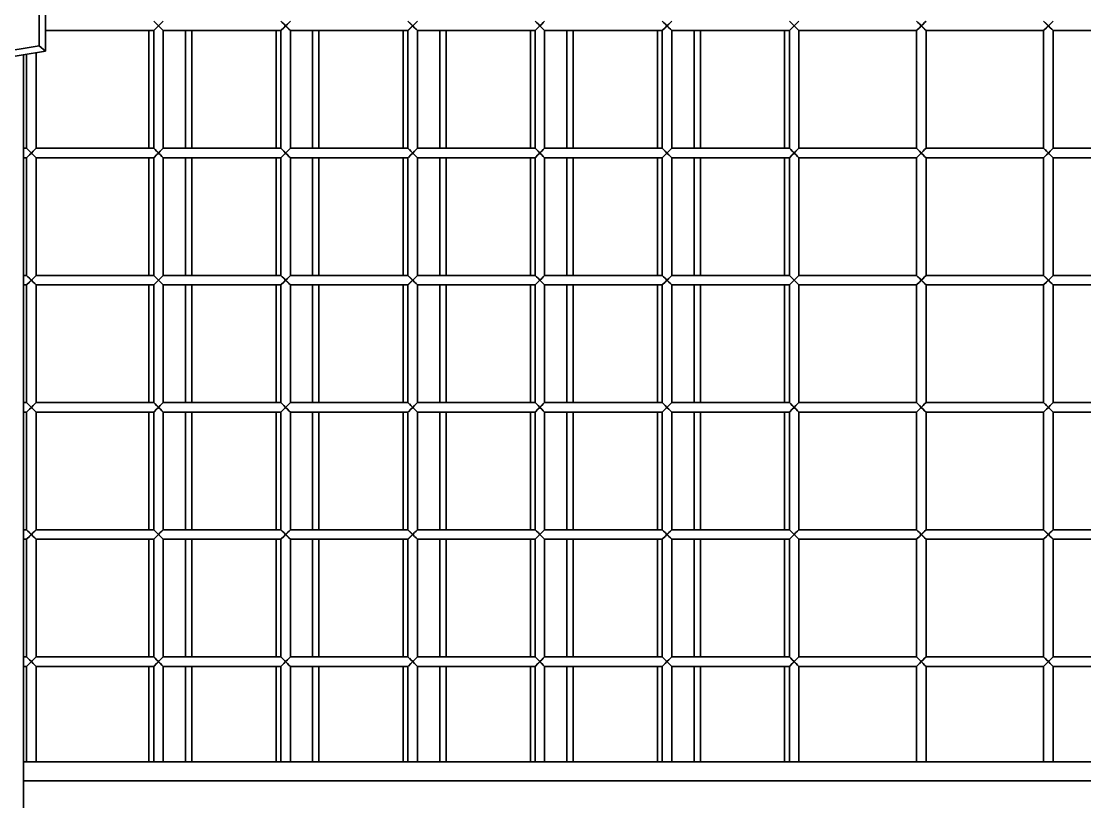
# Model space of a CAD drawing. Header units: millimetres. Extents: x 32496 to 166256, y 3504 to 23939.
# Drawn here: x 144019.5 to 144354.1, y 13582.2 to 13827.8 of the extents above; entities that cross this region are included whole.
import ezdxf

# ---------------------------------------------------------------- set-up
doc = ezdxf.new("R2010")
doc.units = ezdxf.units.MM
doc.layers.get('0').update_dxf_attribs({"lineweight": 35})

# ---------------------------------------------------------------- blocks, each defined once
blk = doc.blocks.new('8-1250')
at = {"linetype": 'Continuous'}
for p, q in [((-4569.13, -33035.29), (-4569.13, -33088.29)), ((-4571.13, -33086.59), (-4571.13, -33036.99)), ((-4535.13, -33081.79), (-4532.13, -33078.79)), ((-4532.13, -33081.79), (-4535.13, -33078.79)), ((-4495.13, -33081.79), (-4492.13, -33078.79)), ((-4492.13, -33081.79), (-4495.13, -33078.79)), ((-4455.13, -33081.79), (-4452.13, -33078.79)), ((-4452.13, -33081.79), (-4455.13, -33078.79)), ((-4415.13, -33081.79), (-4412.13, -33078.79)), ((-4412.13, -33081.79), (-4415.13, -33078.79)), ((-4375.13, -33081.79), (-4372.13, -33078.79)), ((-4372.13, -33081.79), (-4375.13, -33078.79)), ((-4335.13, -33081.79), (-4332.13, -33078.79)), ((-4332.13, -33081.79), (-4335.13, -33078.79)), ((-4295.13, -33081.79), (-4292.13, -33078.79)), ((-4292.13, -33081.79), (-4295.13, -33078.79)), ((-4255.13, -33081.79), (-4252.13, -33078.79)), ((-4252.13, -33081.79), (-4255.13, -33078.79)), ((-4569.13, -33081.79), (-4535.13, -33081.79)), ((-4536.63, -33081.79), (-4536.63, -33118.79)), ((-4535.13, -33081.79), (-4535.13, -33118.79)), ((-4535.01, -33081.67), (-4534.22, -33080.88)), ((-4534.22, -33080.88), (-4533.63, -33080.29)), ((-4532.13, -33081.79), (-4532.13, -33118.79)), ((-4532.13, -33081.79), (-4495.13, -33081.79)), ((-4525.13, -33118.79), (-4525.13, -33081.79)), ((-4523.13, -33118.79), (-4523.13, -33081.79)), ((-4496.63, -33081.79), (-4496.63, -33118.79)), ((-4495.13, -33081.79), (-4495.13, -33118.79)), ((-4495.01, -33081.67), (-4494.22, -33080.88)), ((-4494.22, -33080.88), (-4493.63, -33080.29)), ((-4492.13, -33081.79), (-4492.13, -33118.79)), ((-4492.13, -33081.79), (-4455.13, -33081.79)), ((-4485.13, -33118.79), (-4485.13, -33081.79)), ((-4483.13, -33118.79), (-4483.13, -33081.79)), ((-4456.63, -33081.79), (-4456.63, -33118.79)), ((-4455.13, -33081.79), (-4455.13, -33118.79)), ((-4455.01, -33081.67), (-4454.22, -33080.88)), ((-4454.22, -33080.88), (-4453.63, -33080.29)), ((-4452.13, -33081.79), (-4452.13, -33118.79)), ((-4452.13, -33081.79), (-4415.13, -33081.79)), ((-4445.13, -33118.79), (-4445.13, -33081.79)), ((-4443.13, -33118.79), (-4443.13, -33081.79)), ((-4416.63, -33081.79), (-4416.63, -33118.79)), ((-4415.13, -33081.79), (-4415.13, -33118.79)), ((-4415.01, -33081.67), (-4414.22, -33080.88)), ((-4414.22, -33080.88), (-4413.63, -33080.29)), ((-4412.13, -33081.79), (-4412.13, -33118.79)), ((-4412.13, -33081.79), (-4375.13, -33081.79)), ((-4405.13, -33118.79), (-4405.13, -33081.79)), ((-4403.13, -33118.79), (-4403.13, -33081.79)), ((-4376.63, -33081.79), (-4376.63, -33118.79)), ((-4375.13, -33081.79), (-4375.13, -33118.79)), ((-4375.01, -33081.67), (-4374.22, -33080.88)), ((-4374.22, -33080.88), (-4373.63, -33080.29)), ((-4372.13, -33081.79), (-4372.13, -33118.79)), ((-4372.13, -33081.79), (-4335.13, -33081.79)), ((-4365.13, -33118.79), (-4365.13, -33081.79)), ((-4363.13, -33118.79), (-4363.13, -33081.79)), ((-4336.63, -33081.79), (-4336.63, -33118.79)), ((-4335.13, -33081.79), (-4335.13, -33118.79)), ((-4335.01, -33081.67), (-4334.22, -33080.88)), ((-4334.22, -33080.88), (-4333.63, -33080.29)), ((-4332.13, -33081.79), (-4332.13, -33118.79)), ((-4332.13, -33081.79), (-4295.13, -33081.79)), ((-4295.13, -33081.79), (-4295.13, -33118.79)), ((-4295.01, -33081.67), (-4294.22, -33080.88)), ((-4294.22, -33080.88), (-4293.63, -33080.29)), ((-4292.13, -33081.79), (-4292.13, -33118.79)), ((-4292.13, -33081.79), (-4255.13, -33081.79)), ((-4255.13, -33081.79), (-4255.13, -33118.79)), ((-4255.01, -33081.67), (-4254.22, -33080.88)), ((-4254.22, -33080.88), (-4253.63, -33080.29)), ((-4252.13, -33081.79), (-4252.13, -33118.79)), ((-4252.13, -33081.79), (-4215.13, -33081.79)), ((-4636.63, -33099.29), (-4569.13, -33088.29)), ((-4571.13, -33086.59), (-4593.33, -33090.21)), ((-4576.13, -33089.43), (-4576.13, -33311.79)), ((-4575.13, -33089.27), (-4575.13, -33118.79)), ((-4572.13, -33088.78), (-4572.13, -33118.79)), ((-4569.13, -33088.29), (-4571.13, -33086.59)), ((-4576.13, -33118.79), (-4575.13, -33118.79)), ((-4575.13, -33121.79), (-4572.13, -33118.79)), ((-4572.13, -33121.79), (-4575.13, -33118.79)), ((-4572.13, -33118.79), (-4535.13, -33118.79)), ((-4535.13, -33121.79), (-4532.13, -33118.79)), ((-4532.13, -33121.79), (-4535.13, -33118.79)), ((-4532.13, -33118.79), (-4495.13, -33118.79)), ((-4495.13, -33121.79), (-4492.13, -33118.79)), ((-4492.13, -33121.79), (-4495.13, -33118.79)), ((-4492.13, -33118.79), (-4455.13, -33118.79)), ((-4455.13, -33121.79), (-4452.13, -33118.79)), ((-4452.13, -33121.79), (-4455.13, -33118.79)), ((-4452.13, -33118.79), (-4415.13, -33118.79)), ((-4415.13, -33121.79), (-4412.13, -33118.79)), ((-4412.13, -33121.79), (-4415.13, -33118.79)), ((-4412.13, -33118.79), (-4375.13, -33118.79)), ((-4375.13, -33121.79), (-4372.13, -33118.79)), ((-4372.13, -33121.79), (-4375.13, -33118.79)), ((-4372.13, -33118.79), (-4335.13, -33118.79)), ((-4335.13, -33121.79), (-4332.13, -33118.79)), ((-4332.13, -33121.79), (-4335.13, -33118.79)), ((-4332.13, -33118.79), (-4295.13, -33118.79)), ((-4295.13, -33121.79), (-4292.13, -33118.79)), ((-4292.13, -33121.79), (-4295.13, -33118.79)), ((-4292.13, -33118.79), (-4255.13, -33118.79)), ((-4255.13, -33121.79), (-4252.13, -33118.79)), ((-4252.13, -33121.79), (-4255.13, -33118.79)), ((-4252.13, -33118.79), (-4215.13, -33118.79)), ((-4576.13, -33121.79), (-4575.13, -33121.79)), ((-4575.13, -33121.79), (-4575.13, -33158.79)), ((-4575.01, -33121.67), (-4574.22, -33120.88)), ((-4574.22, -33120.88), (-4573.63, -33120.29)), ((-4572.13, -33121.79), (-4572.13, -33158.79)), ((-4572.13, -33121.79), (-4535.13, -33121.79)), ((-4536.63, -33121.79), (-4536.63, -33158.79)), ((-4535.13, -33121.79), (-4535.13, -33158.79)), ((-4535.01, -33121.67), (-4534.22, -33120.88)), ((-4534.22, -33120.88), (-4533.63, -33120.29)), ((-4532.13, -33121.79), (-4532.13, -33158.79)), ((-4532.13, -33121.79), (-4495.13, -33121.79)), ((-4525.13, -33158.79), (-4525.13, -33121.79)), ((-4523.13, -33158.79), (-4523.13, -33121.79)), ((-4496.63, -33121.79), (-4496.63, -33158.79)), ((-4495.13, -33121.79), (-4495.13, -33158.79)), ((-4495.01, -33121.67), (-4494.22, -33120.88)), ((-4494.22, -33120.88), (-4493.63, -33120.29)), ((-4492.13, -33121.79), (-4492.13, -33158.79)), ((-4492.13, -33121.79), (-4455.13, -33121.79)), ((-4485.13, -33158.79), (-4485.13, -33121.79)), ((-4483.13, -33158.79), (-4483.13, -33121.79)), ((-4456.63, -33121.79), (-4456.63, -33158.79)), ((-4455.13, -33121.79), (-4455.13, -33158.79)), ((-4455.01, -33121.67), (-4454.22, -33120.88)), ((-4454.22, -33120.88), (-4453.63, -33120.29)), ((-4452.13, -33121.79), (-4452.13, -33158.79)), ((-4452.13, -33121.79), (-4415.13, -33121.79)), ((-4445.13, -33158.79), (-4445.13, -33121.79)), ((-4443.13, -33158.79), (-4443.13, -33121.79)), ((-4416.63, -33121.79), (-4416.63, -33158.79)), ((-4415.13, -33121.79), (-4415.13, -33158.79)), ((-4415.01, -33121.67), (-4414.22, -33120.88)), ((-4414.22, -33120.88), (-4413.63, -33120.29)), ((-4412.13, -33121.79), (-4412.13, -33158.79)), ((-4412.13, -33121.79), (-4375.13, -33121.79)), ((-4405.13, -33158.79), (-4405.13, -33121.79)), ((-4403.13, -33158.79), (-4403.13, -33121.79)), ((-4376.63, -33121.79), (-4376.63, -33158.79)), ((-4375.13, -33121.79), (-4375.13, -33158.79)), ((-4375.01, -33121.67), (-4374.22, -33120.88)), ((-4374.22, -33120.88), (-4373.63, -33120.29)), ((-4372.13, -33121.79), (-4372.13, -33158.79)), ((-4372.13, -33121.79), (-4335.13, -33121.79)), ((-4365.13, -33158.79), (-4365.13, -33121.79)), ((-4363.13, -33158.79), (-4363.13, -33121.79)), ((-4336.63, -33121.79), (-4336.63, -33158.79)), ((-4335.13, -33121.79), (-4335.13, -33158.79)), ((-4335.01, -33121.67), (-4334.22, -33120.88)), ((-4334.22, -33120.88), (-4333.63, -33120.29)), ((-4332.13, -33121.79), (-4332.13, -33158.79)), ((-4332.13, -33121.79), (-4295.13, -33121.79)), ((-4295.13, -33121.79), (-4295.13, -33158.79)), ((-4295.01, -33121.67), (-4294.22, -33120.88)), ((-4294.22, -33120.88), (-4293.63, -33120.29)), ((-4292.13, -33121.79), (-4292.13, -33158.79)), ((-4292.13, -33121.79), (-4255.13, -33121.79)), ((-4255.13, -33121.79), (-4255.13, -33158.79)), ((-4255.01, -33121.67), (-4254.22, -33120.88)), ((-4254.22, -33120.88), (-4253.63, -33120.29)), ((-4252.13, -33121.79), (-4252.13, -33158.79)), ((-4252.13, -33121.79), (-4215.13, -33121.79)), ((-4576.13, -33158.79), (-4575.13, -33158.79)), ((-4575.13, -33161.79), (-4572.13, -33158.79)), ((-4572.13, -33161.79), (-4575.13, -33158.79)), ((-4572.13, -33158.79), (-4535.13, -33158.79)), ((-4535.13, -33161.79), (-4532.13, -33158.79)), ((-4532.13, -33161.79), (-4535.13, -33158.79)), ((-4532.13, -33158.79), (-4495.13, -33158.79)), ((-4495.13, -33161.79), (-4492.13, -33158.79)), ((-4492.13, -33161.79), (-4495.13, -33158.79)), ((-4492.13, -33158.79), (-4455.13, -33158.79)), ((-4455.13, -33161.79), (-4452.13, -33158.79)), ((-4452.13, -33161.79), (-4455.13, -33158.79)), ((-4452.13, -33158.79), (-4415.13, -33158.79)), ((-4415.13, -33161.79), (-4412.13, -33158.79)), ((-4412.13, -33161.79), (-4415.13, -33158.79)), ((-4412.13, -33158.79), (-4375.13, -33158.79)), ((-4375.13, -33161.79), (-4372.13, -33158.79)), ((-4372.13, -33161.79), (-4375.13, -33158.79)), ((-4372.13, -33158.79), (-4335.13, -33158.79)), ((-4335.13, -33161.79), (-4332.13, -33158.79)), ((-4332.13, -33161.79), (-4335.13, -33158.79)), ((-4332.13, -33158.79), (-4295.13, -33158.79)), ((-4295.13, -33161.79), (-4292.13, -33158.79)), ((-4292.13, -33161.79), (-4295.13, -33158.79)), ((-4292.13, -33158.79), (-4255.13, -33158.79)), ((-4255.13, -33161.79), (-4252.13, -33158.79)), ((-4252.13, -33161.79), (-4255.13, -33158.79)), ((-4252.13, -33158.79), (-4215.13, -33158.79)), ((-4576.13, -33161.79), (-4575.13, -33161.79)), ((-4575.13, -33161.79), (-4575.13, -33198.79)), ((-4575.01, -33161.67), (-4574.22, -33160.88)), ((-4574.22, -33160.88), (-4573.63, -33160.29)), ((-4572.13, -33161.79), (-4572.13, -33198.79)), ((-4572.13, -33161.79), (-4535.13, -33161.79)), ((-4536.63, -33161.79), (-4536.63, -33198.79)), ((-4535.13, -33161.79), (-4535.13, -33198.79)), ((-4535.01, -33161.67), (-4534.22, -33160.88)), ((-4534.22, -33160.88), (-4533.63, -33160.29)), ((-4532.13, -33161.79), (-4532.13, -33198.79)), ((-4532.13, -33161.79), (-4495.13, -33161.79)), ((-4525.13, -33198.79), (-4525.13, -33161.79)), ((-4523.13, -33198.79), (-4523.13, -33161.79)), ((-4496.63, -33161.79), (-4496.63, -33198.79)), ((-4495.13, -33161.79), (-4495.13, -33198.79)), ((-4495.01, -33161.67), (-4494.22, -33160.88)), ((-4494.22, -33160.88), (-4493.63, -33160.29)), ((-4492.13, -33161.79), (-4492.13, -33198.79)), ((-4492.13, -33161.79), (-4455.13, -33161.79)), ((-4485.13, -33198.79), (-4485.13, -33161.79)), ((-4483.13, -33198.79), (-4483.13, -33161.79)), ((-4456.63, -33161.79), (-4456.63, -33198.79)), ((-4455.13, -33161.79), (-4455.13, -33198.79)), ((-4455.01, -33161.67), (-4454.22, -33160.88)), ((-4454.22, -33160.88), (-4453.63, -33160.29)), ((-4452.13, -33161.79), (-4452.13, -33198.79)), ((-4452.13, -33161.79), (-4415.13, -33161.79)), ((-4445.13, -33198.79), (-4445.13, -33161.79)), ((-4443.13, -33198.79), (-4443.13, -33161.79)), ((-4416.63, -33161.79), (-4416.63, -33198.79)), ((-4415.13, -33161.79), (-4415.13, -33198.79)), ((-4415.01, -33161.67), (-4414.22, -33160.88)), ((-4414.22, -33160.88), (-4413.63, -33160.29)), ((-4412.13, -33161.79), (-4412.13, -33198.79)), ((-4412.13, -33161.79), (-4375.13, -33161.79)), ((-4405.13, -33198.79), (-4405.13, -33161.79)), ((-4403.13, -33198.79), (-4403.13, -33161.79)), ((-4376.63, -33161.79), (-4376.63, -33198.79)), ((-4375.13, -33161.79), (-4375.13, -33198.79)), ((-4375.01, -33161.67), (-4374.22, -33160.88)), ((-4374.22, -33160.88), (-4373.63, -33160.29)), ((-4372.13, -33161.79), (-4372.13, -33198.79)), ((-4372.13, -33161.79), (-4335.13, -33161.79)), ((-4365.13, -33198.79), (-4365.13, -33161.79)), ((-4363.13, -33198.79), (-4363.13, -33161.79)), ((-4336.63, -33161.79), (-4336.63, -33198.79)), ((-4335.13, -33161.79), (-4335.13, -33198.79)), ((-4335.01, -33161.67), (-4334.22, -33160.88)), ((-4334.22, -33160.88), (-4333.63, -33160.29)), ((-4332.13, -33161.79), (-4332.13, -33198.79)), ((-4332.13, -33161.79), (-4295.13, -33161.79)), ((-4295.13, -33161.79), (-4295.13, -33198.79)), ((-4295.01, -33161.67), (-4294.22, -33160.88)), ((-4294.22, -33160.88), (-4293.63, -33160.29)), ((-4292.13, -33161.79), (-4292.13, -33198.79)), ((-4292.13, -33161.79), (-4255.13, -33161.79)), ((-4255.13, -33161.79), (-4255.13, -33198.79)), ((-4255.01, -33161.67), (-4254.22, -33160.88)), ((-4254.22, -33160.88), (-4253.63, -33160.29)), ((-4252.13, -33161.79), (-4252.13, -33198.79)), ((-4252.13, -33161.79), (-4215.13, -33161.79)), ((-4576.13, -33198.79), (-4575.13, -33198.79)), ((-4575.13, -33201.79), (-4572.13, -33198.79)), ((-4572.13, -33201.79), (-4575.13, -33198.79)), ((-4572.13, -33198.79), (-4535.13, -33198.79)), ((-4535.13, -33201.79), (-4532.13, -33198.79)), ((-4532.13, -33201.79), (-4535.13, -33198.79)), ((-4532.13, -33198.79), (-4495.13, -33198.79)), ((-4495.13, -33201.79), (-4492.13, -33198.79)), ((-4492.13, -33201.79), (-4495.13, -33198.79)), ((-4492.13, -33198.79), (-4455.13, -33198.79)), ((-4455.13, -33201.79), (-4452.13, -33198.79)), ((-4452.13, -33201.79), (-4455.13, -33198.79)), ((-4452.13, -33198.79), (-4415.13, -33198.79)), ((-4415.13, -33201.79), (-4412.13, -33198.79)), ((-4412.13, -33201.79), (-4415.13, -33198.79)), ((-4412.13, -33198.79), (-4375.13, -33198.79)), ((-4375.13, -33201.79), (-4372.13, -33198.79)), ((-4372.13, -33201.79), (-4375.13, -33198.79)), ((-4372.13, -33198.79), (-4335.13, -33198.79)), ((-4335.13, -33201.79), (-4332.13, -33198.79)), ((-4332.13, -33201.79), (-4335.13, -33198.79)), ((-4332.13, -33198.79), (-4295.13, -33198.79)), ((-4295.13, -33201.79), (-4292.13, -33198.79)), ((-4292.13, -33201.79), (-4295.13, -33198.79)), ((-4292.13, -33198.79), (-4255.13, -33198.79)), ((-4255.13, -33201.79), (-4252.13, -33198.79)), ((-4252.13, -33201.79), (-4255.13, -33198.79)), ((-4252.13, -33198.79), (-4215.13, -33198.79)), ((-4576.13, -33201.79), (-4575.13, -33201.79)), ((-4575.13, -33201.79), (-4575.13, -33238.79)), ((-4575.01, -33201.67), (-4574.22, -33200.88)), ((-4574.22, -33200.88), (-4573.63, -33200.29)), ((-4572.13, -33201.79), (-4572.13, -33238.79)), ((-4572.13, -33201.79), (-4535.13, -33201.79)), ((-4536.63, -33201.79), (-4536.63, -33238.79)), ((-4535.13, -33201.79), (-4535.13, -33238.79)), ((-4535.01, -33201.67), (-4534.22, -33200.88)), ((-4534.22, -33200.88), (-4533.63, -33200.29)), ((-4532.13, -33201.79), (-4532.13, -33238.79)), ((-4532.13, -33201.79), (-4495.13, -33201.79)), ((-4525.13, -33238.79), (-4525.13, -33201.79)), ((-4523.13, -33238.79), (-4523.13, -33201.79)), ((-4496.63, -33201.79), (-4496.63, -33238.79)), ((-4495.13, -33201.79), (-4495.13, -33238.79)), ((-4495.01, -33201.67), (-4494.22, -33200.88)), ((-4494.22, -33200.88), (-4493.63, -33200.29)), ((-4492.13, -33201.79), (-4492.13, -33238.79)), ((-4492.13, -33201.79), (-4455.13, -33201.79)), ((-4485.13, -33238.79), (-4485.13, -33201.79)), ((-4483.13, -33238.79), (-4483.13, -33201.79)), ((-4456.63, -33201.79), (-4456.63, -33238.79)), ((-4455.13, -33201.79), (-4455.13, -33238.79)), ((-4455.01, -33201.67), (-4454.22, -33200.88)), ((-4454.22, -33200.88), (-4453.63, -33200.29)), ((-4452.13, -33201.79), (-4452.13, -33238.79)), ((-4452.13, -33201.79), (-4415.13, -33201.79)), ((-4445.13, -33238.79), (-4445.13, -33201.79)), ((-4443.13, -33238.79), (-4443.13, -33201.79)), ((-4416.63, -33201.79), (-4416.63, -33238.79)), ((-4415.13, -33201.79), (-4415.13, -33238.79)), ((-4415.01, -33201.67), (-4414.22, -33200.88)), ((-4414.22, -33200.88), (-4413.63, -33200.29)), ((-4412.13, -33201.79), (-4412.13, -33238.79)), ((-4412.13, -33201.79), (-4375.13, -33201.79)), ((-4405.13, -33238.79), (-4405.13, -33201.79)), ((-4403.13, -33238.79), (-4403.13, -33201.79)), ((-4376.63, -33201.79), (-4376.63, -33238.79)), ((-4375.13, -33201.79), (-4375.13, -33238.79)), ((-4375.01, -33201.67), (-4374.22, -33200.88)), ((-4374.22, -33200.88), (-4373.63, -33200.29)), ((-4372.13, -33201.79), (-4372.13, -33238.79)), ((-4372.13, -33201.79), (-4335.13, -33201.79)), ((-4365.13, -33238.79), (-4365.13, -33201.79)), ((-4363.13, -33238.79), (-4363.13, -33201.79)), ((-4336.63, -33201.79), (-4336.63, -33238.79)), ((-4335.13, -33201.79), (-4335.13, -33238.79)), ((-4335.01, -33201.67), (-4334.22, -33200.88)), ((-4334.22, -33200.88), (-4333.63, -33200.29)), ((-4332.13, -33201.79), (-4332.13, -33238.79)), ((-4332.13, -33201.79), (-4295.13, -33201.79)), ((-4295.13, -33201.79), (-4295.13, -33238.79)), ((-4295.01, -33201.67), (-4294.22, -33200.88)), ((-4294.22, -33200.88), (-4293.63, -33200.29)), ((-4292.13, -33201.79), (-4292.13, -33238.79)), ((-4292.13, -33201.79), (-4255.13, -33201.79)), ((-4255.13, -33201.79), (-4255.13, -33238.79)), ((-4255.01, -33201.67), (-4254.22, -33200.88)), ((-4254.22, -33200.88), (-4253.63, -33200.29)), ((-4252.13, -33201.79), (-4252.13, -33238.79)), ((-4252.13, -33201.79), (-4215.13, -33201.79)), ((-4576.13, -33238.79), (-4575.13, -33238.79)), ((-4575.13, -33241.79), (-4572.13, -33238.79)), ((-4572.13, -33241.79), (-4575.13, -33238.79)), ((-4574.22, -33240.88), (-4573.63, -33240.29)), ((-4572.13, -33238.79), (-4535.13, -33238.79)), ((-4535.13, -33241.79), (-4532.13, -33238.79)), ((-4532.13, -33241.79), (-4535.13, -33238.79)), ((-4534.22, -33240.88), (-4533.63, -33240.29)), ((-4532.13, -33238.79), (-4495.13, -33238.79)), ((-4495.13, -33241.79), (-4492.13, -33238.79)), ((-4492.13, -33241.79), (-4495.13, -33238.79)), ((-4494.22, -33240.88), (-4493.63, -33240.29)), ((-4492.13, -33238.79), (-4455.13, -33238.79)), ((-4455.13, -33241.79), (-4452.13, -33238.79)), ((-4452.13, -33241.79), (-4455.13, -33238.79)), ((-4454.22, -33240.88), (-4453.63, -33240.29)), ((-4452.13, -33238.79), (-4415.13, -33238.79)), ((-4415.13, -33241.79), (-4412.13, -33238.79)), ((-4412.13, -33241.79), (-4415.13, -33238.79)), ((-4414.22, -33240.88), (-4413.63, -33240.29)), ((-4412.13, -33238.79), (-4375.13, -33238.79)), ((-4375.13, -33241.79), (-4372.13, -33238.79)), ((-4372.13, -33241.79), (-4375.13, -33238.79)), ((-4374.22, -33240.88), (-4373.63, -33240.29)), ((-4372.13, -33238.79), (-4335.13, -33238.79)), ((-4335.13, -33241.79), (-4332.13, -33238.79)), ((-4332.13, -33241.79), (-4335.13, -33238.79)), ((-4334.22, -33240.88), (-4333.63, -33240.29)), ((-4332.13, -33238.79), (-4295.13, -33238.79)), ((-4295.13, -33241.79), (-4292.13, -33238.79)), ((-4292.13, -33241.79), (-4295.13, -33238.79)), ((-4294.22, -33240.88), (-4293.63, -33240.29)), ((-4292.13, -33238.79), (-4255.13, -33238.79)), ((-4255.13, -33241.79), (-4252.13, -33238.79)), ((-4252.13, -33241.79), (-4255.13, -33238.79)), ((-4254.22, -33240.88), (-4253.63, -33240.29)), ((-4252.13, -33238.79), (-4215.13, -33238.79)), ((-4576.13, -33241.79), (-4575.13, -33241.79)), ((-4575.13, -33241.79), (-4575.13, -33278.79)), ((-4575.01, -33241.67), (-4574.22, -33240.88)), ((-4572.13, -33241.79), (-4572.13, -33278.79)), ((-4572.13, -33241.79), (-4535.13, -33241.79)), ((-4536.63, -33241.79), (-4536.63, -33278.79)), ((-4535.13, -33241.79), (-4535.13, -33278.79)), ((-4535.01, -33241.67), (-4534.22, -33240.88)), ((-4532.13, -33241.79), (-4532.13, -33278.79)), ((-4532.13, -33241.79), (-4495.13, -33241.79)), ((-4525.13, -33278.79), (-4525.13, -33241.79)), ((-4523.13, -33278.79), (-4523.13, -33241.79)), ((-4496.63, -33241.79), (-4496.63, -33278.79)), ((-4495.13, -33241.79), (-4495.13, -33278.79)), ((-4495.01, -33241.67), (-4494.22, -33240.88)), ((-4492.13, -33241.79), (-4492.13, -33278.79)), ((-4492.13, -33241.79), (-4455.13, -33241.79)), ((-4485.13, -33278.79), (-4485.13, -33241.79)), ((-4483.13, -33278.79), (-4483.13, -33241.79)), ((-4456.63, -33241.79), (-4456.63, -33278.79)), ((-4455.13, -33241.79), (-4455.13, -33278.79)), ((-4455.01, -33241.67), (-4454.22, -33240.88)), ((-4452.13, -33241.79), (-4452.13, -33278.79)), ((-4452.13, -33241.79), (-4415.13, -33241.79)), ((-4445.13, -33278.79), (-4445.13, -33241.79)), ((-4443.13, -33278.79), (-4443.13, -33241.79)), ((-4416.63, -33241.79), (-4416.63, -33278.79)), ((-4415.13, -33241.79), (-4415.13, -33278.79)), ((-4415.01, -33241.67), (-4414.22, -33240.88)), ((-4412.13, -33241.79), (-4412.13, -33278.79)), ((-4412.13, -33241.79), (-4375.13, -33241.79)), ((-4405.13, -33278.79), (-4405.13, -33241.79)), ((-4403.13, -33278.79), (-4403.13, -33241.79)), ((-4376.63, -33241.79), (-4376.63, -33278.79)), ((-4375.13, -33241.79), (-4375.13, -33278.79)), ((-4375.01, -33241.67), (-4374.22, -33240.88)), ((-4372.13, -33241.79), (-4372.13, -33278.79)), ((-4372.13, -33241.79), (-4335.13, -33241.79)), ((-4365.13, -33278.79), (-4365.13, -33241.79)), ((-4363.13, -33278.79), (-4363.13, -33241.79)), ((-4336.63, -33241.79), (-4336.63, -33278.79)), ((-4335.13, -33241.79), (-4335.13, -33278.79)), ((-4335.01, -33241.67), (-4334.22, -33240.88)), ((-4332.13, -33241.79), (-4332.13, -33278.79)), ((-4332.13, -33241.79), (-4295.13, -33241.79)), ((-4295.13, -33241.79), (-4295.13, -33278.79)), ((-4295.01, -33241.67), (-4294.22, -33240.88)), ((-4292.13, -33241.79), (-4292.13, -33278.79)), ((-4292.13, -33241.79), (-4255.13, -33241.79)), ((-4255.13, -33241.79), (-4255.13, -33278.79)), ((-4255.01, -33241.67), (-4254.22, -33240.88)), ((-4252.13, -33241.79), (-4252.13, -33278.79)), ((-4252.13, -33241.79), (-4215.13, -33241.79)), ((-4576.13, -33278.79), (-4575.13, -33278.79)), ((-4575.13, -33281.79), (-4572.13, -33278.79)), ((-4572.13, -33281.79), (-4575.13, -33278.79)), ((-4574.22, -33280.88), (-4573.63, -33280.29)), ((-4572.13, -33278.79), (-4535.13, -33278.79)), ((-4535.13, -33281.79), (-4532.13, -33278.79)), ((-4532.13, -33281.79), (-4535.13, -33278.79)), ((-4534.22, -33280.88), (-4533.63, -33280.29)), ((-4532.13, -33278.79), (-4495.13, -33278.79)), ((-4495.13, -33281.79), (-4492.13, -33278.79)), ((-4492.13, -33281.79), (-4495.13, -33278.79)), ((-4494.22, -33280.88), (-4493.63, -33280.29)), ((-4492.13, -33278.79), (-4455.13, -33278.79)), ((-4455.13, -33281.79), (-4452.13, -33278.79)), ((-4452.13, -33281.79), (-4455.13, -33278.79)), ((-4454.22, -33280.88), (-4453.63, -33280.29)), ((-4452.13, -33278.79), (-4415.13, -33278.79)), ((-4415.13, -33281.79), (-4412.13, -33278.79)), ((-4412.13, -33281.79), (-4415.13, -33278.79)), ((-4414.22, -33280.88), (-4413.63, -33280.29)), ((-4412.13, -33278.79), (-4375.13, -33278.79)), ((-4375.13, -33281.79), (-4372.13, -33278.79)), ((-4372.13, -33281.79), (-4375.13, -33278.79)), ((-4374.22, -33280.88), (-4373.63, -33280.29)), ((-4372.13, -33278.79), (-4335.13, -33278.79)), ((-4335.13, -33281.79), (-4332.13, -33278.79)), ((-4332.13, -33281.79), (-4335.13, -33278.79)), ((-4334.22, -33280.88), (-4333.63, -33280.29)), ((-4332.13, -33278.79), (-4295.13, -33278.79)), ((-4295.13, -33281.79), (-4292.13, -33278.79)), ((-4292.13, -33281.79), (-4295.13, -33278.79)), ((-4294.22, -33280.88), (-4293.63, -33280.29)), ((-4292.13, -33278.79), (-4255.13, -33278.79)), ((-4255.13, -33281.79), (-4252.13, -33278.79)), ((-4252.13, -33281.79), (-4255.13, -33278.79)), ((-4254.22, -33280.88), (-4253.63, -33280.29)), ((-4252.13, -33278.79), (-4215.13, -33278.79)), ((-4576.13, -33281.79), (-4575.13, -33281.79)), ((-4575.13, -33281.79), (-4575.13, -33311.79)), ((-4575.01, -33281.67), (-4574.22, -33280.88)), ((-4572.13, -33281.79), (-4572.13, -33311.79)), ((-4572.13, -33281.79), (-4535.13, -33281.79)), ((-4536.63, -33281.79), (-4536.63, -33311.79)), ((-4535.13, -33281.79), (-4535.13, -33311.79)), ((-4535.01, -33281.67), (-4534.22, -33280.88)), ((-4532.13, -33281.79), (-4532.13, -33311.79)), ((-4532.13, -33281.79), (-4495.13, -33281.79)), ((-4525.13, -33311.79), (-4525.13, -33281.79)), ((-4523.13, -33311.79), (-4523.13, -33281.79)), ((-4496.63, -33281.79), (-4496.63, -33311.79)), ((-4495.13, -33281.79), (-4495.13, -33311.79)), ((-4495.01, -33281.67), (-4494.22, -33280.88)), ((-4492.13, -33281.79), (-4492.13, -33311.79)), ((-4492.13, -33281.79), (-4455.13, -33281.79)), ((-4485.13, -33311.79), (-4485.13, -33281.79)), ((-4483.13, -33311.79), (-4483.13, -33281.79)), ((-4456.63, -33281.79), (-4456.63, -33311.79)), ((-4455.13, -33281.79), (-4455.13, -33311.79)), ((-4455.01, -33281.67), (-4454.22, -33280.88)), ((-4452.13, -33281.79), (-4452.13, -33311.79)), ((-4452.13, -33281.79), (-4415.13, -33281.79)), ((-4445.13, -33311.79), (-4445.13, -33281.79)), ((-4443.13, -33311.79), (-4443.13, -33281.79)), ((-4416.63, -33281.79), (-4416.63, -33311.79)), ((-4415.13, -33281.79), (-4415.13, -33311.79)), ((-4415.01, -33281.67), (-4414.22, -33280.88)), ((-4412.13, -33281.79), (-4412.13, -33311.79)), ((-4412.13, -33281.79), (-4375.13, -33281.79)), ((-4405.13, -33311.79), (-4405.13, -33281.79)), ((-4403.13, -33311.79), (-4403.13, -33281.79)), ((-4376.63, -33281.79), (-4376.63, -33311.79)), ((-4375.13, -33281.79), (-4375.13, -33311.79)), ((-4375.01, -33281.67), (-4374.22, -33280.88)), ((-4372.13, -33281.79), (-4372.13, -33311.79)), ((-4372.13, -33281.79), (-4335.13, -33281.79)), ((-4365.13, -33311.79), (-4365.13, -33281.79)), ((-4363.13, -33311.79), (-4363.13, -33281.79)), ((-4336.63, -33281.79), (-4336.63, -33311.79)), ((-4335.13, -33281.79), (-4335.13, -33311.79)), ((-4335.01, -33281.67), (-4334.22, -33280.88)), ((-4332.13, -33281.79), (-4332.13, -33311.79)), ((-4332.13, -33281.79), (-4295.13, -33281.79)), ((-4295.13, -33281.79), (-4295.13, -33311.79)), ((-4295.01, -33281.67), (-4294.22, -33280.88)), ((-4292.13, -33281.79), (-4292.13, -33311.79)), ((-4292.13, -33281.79), (-4255.13, -33281.79)), ((-4255.13, -33281.79), (-4255.13, -33311.79)), ((-4255.01, -33281.67), (-4254.22, -33280.88)), ((-4252.13, -33281.79), (-4252.13, -33311.79)), ((-4252.13, -33281.79), (-4215.13, -33281.79)), ((-4576.13, -33511.79), (-4576.13, -33311.79)), ((-4576.13, -33311.79), (-3950.13, -33311.79)), ((-3950.13, -33317.79), (-4576.13, -33317.79))]:
    blk.add_line(p, q, dxfattribs=at)
for points in [[(-4533.63, -33080.29), (-4534.21, -33079.7), (-4534.69, -33079.23)], [(-4532.24, -33078.9), (-4532.56, -33079.22), (-4533.05, -33079.71), (-4533.63, -33080.29)], [(-4493.63, -33080.29), (-4494.21, -33079.7), (-4494.69, -33079.23)], [(-4492.24, -33078.9), (-4492.56, -33079.22), (-4493.05, -33079.71), (-4493.63, -33080.29)], [(-4453.63, -33080.29), (-4454.21, -33079.7), (-4454.69, -33079.23)], [(-4452.24, -33078.9), (-4452.56, -33079.22), (-4453.05, -33079.71), (-4453.63, -33080.29)], [(-4413.63, -33080.29), (-4414.21, -33079.7), (-4414.69, -33079.23)], [(-4412.24, -33078.9), (-4412.56, -33079.22), (-4413.05, -33079.71), (-4413.63, -33080.29)], [(-4373.63, -33080.29), (-4374.21, -33079.7), (-4374.69, -33079.23)], [(-4372.24, -33078.9), (-4372.56, -33079.22), (-4373.05, -33079.71), (-4373.63, -33080.29)], [(-4333.63, -33080.29), (-4334.21, -33079.7), (-4334.69, -33079.23)], [(-4332.24, -33078.9), (-4332.56, -33079.22), (-4333.05, -33079.71), (-4333.63, -33080.29)], [(-4293.63, -33080.29), (-4294.21, -33079.7), (-4294.69, -33079.23)], [(-4292.24, -33078.9), (-4292.56, -33079.22), (-4293.05, -33079.71), (-4293.63, -33080.29)], [(-4253.63, -33080.29), (-4254.21, -33079.7), (-4254.69, -33079.23)], [(-4252.24, -33078.9), (-4252.56, -33079.22), (-4253.05, -33079.71), (-4253.63, -33080.29)], [(-4533.63, -33080.29), (-4533.04, -33080.88), (-4532.57, -33081.35), (-4532.13, -33081.79)], [(-4493.63, -33080.29), (-4493.04, -33080.88), (-4492.57, -33081.35), (-4492.13, -33081.79)], [(-4453.63, -33080.29), (-4453.04, -33080.88), (-4452.57, -33081.35), (-4452.13, -33081.79)], [(-4413.63, -33080.29), (-4413.04, -33080.88), (-4412.57, -33081.35), (-4412.13, -33081.79)], [(-4373.63, -33080.29), (-4373.04, -33080.88), (-4372.57, -33081.35), (-4372.13, -33081.79)], [(-4333.63, -33080.29), (-4333.04, -33080.88), (-4332.57, -33081.35), (-4332.13, -33081.79)], [(-4293.63, -33080.29), (-4293.04, -33080.88), (-4292.57, -33081.35), (-4292.13, -33081.79)], [(-4253.63, -33080.29), (-4253.04, -33080.88), (-4252.57, -33081.35), (-4252.13, -33081.79)], [(-4573.63, -33120.29), (-4574.21, -33119.7), (-4574.69, -33119.23)], [(-4572.24, -33118.9), (-4572.56, -33119.22), (-4573.05, -33119.71), (-4573.63, -33120.29)], [(-4533.63, -33120.29), (-4534.21, -33119.7), (-4534.69, -33119.23)], [(-4532.24, -33118.9), (-4532.56, -33119.22), (-4533.05, -33119.71), (-4533.63, -33120.29)], [(-4493.63, -33120.29), (-4494.21, -33119.7), (-4494.69, -33119.23)], [(-4492.24, -33118.9), (-4492.56, -33119.22), (-4493.05, -33119.71), (-4493.63, -33120.29)], [(-4453.63, -33120.29), (-4454.21, -33119.7), (-4454.69, -33119.23)], [(-4452.24, -33118.9), (-4452.56, -33119.22), (-4453.05, -33119.71), (-4453.63, -33120.29)], [(-4413.63, -33120.29), (-4414.21, -33119.7), (-4414.69, -33119.23)], [(-4412.24, -33118.9), (-4412.56, -33119.22), (-4413.05, -33119.71), (-4413.63, -33120.29)], [(-4373.63, -33120.29), (-4374.21, -33119.7), (-4374.69, -33119.23)], [(-4372.24, -33118.9), (-4372.56, -33119.22), (-4373.05, -33119.71), (-4373.63, -33120.29)], [(-4333.63, -33120.29), (-4334.21, -33119.7), (-4334.69, -33119.23)], [(-4332.24, -33118.9), (-4332.56, -33119.22), (-4333.05, -33119.71), (-4333.63, -33120.29)], [(-4293.63, -33120.29), (-4294.21, -33119.7), (-4294.69, -33119.23)], [(-4292.24, -33118.9), (-4292.56, -33119.22), (-4293.05, -33119.71), (-4293.63, -33120.29)], [(-4253.63, -33120.29), (-4254.21, -33119.7), (-4254.69, -33119.23)], [(-4252.24, -33118.9), (-4252.56, -33119.22), (-4253.05, -33119.71), (-4253.63, -33120.29)], [(-4573.63, -33120.29), (-4573.04, -33120.88), (-4572.57, -33121.35), (-4572.13, -33121.79)], [(-4533.63, -33120.29), (-4533.04, -33120.88), (-4532.57, -33121.35), (-4532.13, -33121.79)], [(-4493.63, -33120.29), (-4493.04, -33120.88), (-4492.57, -33121.35), (-4492.13, -33121.79)], [(-4453.63, -33120.29), (-4453.04, -33120.88), (-4452.57, -33121.35), (-4452.13, -33121.79)], [(-4413.63, -33120.29), (-4413.04, -33120.88), (-4412.57, -33121.35), (-4412.13, -33121.79)], [(-4373.63, -33120.29), (-4373.04, -33120.88), (-4372.57, -33121.35), (-4372.13, -33121.79)], [(-4333.63, -33120.29), (-4333.04, -33120.88), (-4332.57, -33121.35), (-4332.13, -33121.79)], [(-4293.63, -33120.29), (-4293.04, -33120.88), (-4292.57, -33121.35), (-4292.13, -33121.79)], [(-4253.63, -33120.29), (-4253.04, -33120.88), (-4252.57, -33121.35), (-4252.13, -33121.79)], [(-4573.63, -33160.29), (-4574.21, -33159.7), (-4574.69, -33159.23)], [(-4572.24, -33158.9), (-4572.56, -33159.22), (-4573.05, -33159.71), (-4573.63, -33160.29)], [(-4533.63, -33160.29), (-4534.21, -33159.7), (-4534.69, -33159.23)], [(-4532.24, -33158.9), (-4532.56, -33159.22), (-4533.05, -33159.71), (-4533.63, -33160.29)], [(-4493.63, -33160.29), (-4494.21, -33159.7), (-4494.69, -33159.23)], [(-4492.24, -33158.9), (-4492.56, -33159.22), (-4493.05, -33159.71), (-4493.63, -33160.29)], [(-4453.63, -33160.29), (-4454.21, -33159.7), (-4454.69, -33159.23)], [(-4452.24, -33158.9), (-4452.56, -33159.22), (-4453.05, -33159.71), (-4453.63, -33160.29)], [(-4413.63, -33160.29), (-4414.21, -33159.7), (-4414.69, -33159.23)], [(-4412.24, -33158.9), (-4412.56, -33159.22), (-4413.05, -33159.71), (-4413.63, -33160.29)], [(-4373.63, -33160.29), (-4374.21, -33159.7), (-4374.69, -33159.23)], [(-4372.24, -33158.9), (-4372.56, -33159.22), (-4373.05, -33159.71), (-4373.63, -33160.29)], [(-4333.63, -33160.29), (-4334.21, -33159.7), (-4334.69, -33159.23)], [(-4332.24, -33158.9), (-4332.56, -33159.22), (-4333.05, -33159.71), (-4333.63, -33160.29)], [(-4293.63, -33160.29), (-4294.21, -33159.7), (-4294.69, -33159.23)], [(-4292.24, -33158.9), (-4292.56, -33159.22), (-4293.05, -33159.71), (-4293.63, -33160.29)], [(-4253.63, -33160.29), (-4254.21, -33159.7), (-4254.69, -33159.23)], [(-4252.24, -33158.9), (-4252.56, -33159.22), (-4253.05, -33159.71), (-4253.63, -33160.29)], [(-4573.63, -33160.29), (-4573.04, -33160.88), (-4572.57, -33161.35), (-4572.13, -33161.79)], [(-4533.63, -33160.29), (-4533.04, -33160.88), (-4532.57, -33161.35), (-4532.13, -33161.79)], [(-4493.63, -33160.29), (-4493.04, -33160.88), (-4492.57, -33161.35), (-4492.13, -33161.79)], [(-4453.63, -33160.29), (-4453.04, -33160.88), (-4452.57, -33161.35), (-4452.13, -33161.79)], [(-4413.63, -33160.29), (-4413.04, -33160.88), (-4412.57, -33161.35), (-4412.13, -33161.79)], [(-4373.63, -33160.29), (-4373.04, -33160.88), (-4372.57, -33161.35), (-4372.13, -33161.79)], [(-4333.63, -33160.29), (-4333.04, -33160.88), (-4332.57, -33161.35), (-4332.13, -33161.79)], [(-4293.63, -33160.29), (-4293.04, -33160.88), (-4292.57, -33161.35), (-4292.13, -33161.79)], [(-4253.63, -33160.29), (-4253.04, -33160.88), (-4252.57, -33161.35), (-4252.13, -33161.79)], [(-4573.63, -33200.29), (-4574.21, -33199.7), (-4574.69, -33199.23)], [(-4572.24, -33198.9), (-4572.56, -33199.22), (-4573.05, -33199.71), (-4573.63, -33200.29)], [(-4533.63, -33200.29), (-4534.21, -33199.7), (-4534.69, -33199.23)], [(-4532.24, -33198.9), (-4532.56, -33199.22), (-4533.05, -33199.71), (-4533.63, -33200.29)], [(-4493.63, -33200.29), (-4494.21, -33199.7), (-4494.69, -33199.23)], [(-4492.24, -33198.9), (-4492.56, -33199.22), (-4493.05, -33199.71), (-4493.63, -33200.29)], [(-4453.63, -33200.29), (-4454.21, -33199.7), (-4454.69, -33199.23)], [(-4452.24, -33198.9), (-4452.56, -33199.22), (-4453.05, -33199.71), (-4453.63, -33200.29)], [(-4413.63, -33200.29), (-4414.21, -33199.7), (-4414.69, -33199.23)], [(-4412.24, -33198.9), (-4412.56, -33199.22), (-4413.05, -33199.71), (-4413.63, -33200.29)], [(-4373.63, -33200.29), (-4374.21, -33199.7), (-4374.69, -33199.23)], [(-4372.24, -33198.9), (-4372.56, -33199.22), (-4373.05, -33199.71), (-4373.63, -33200.29)], [(-4333.63, -33200.29), (-4334.21, -33199.7), (-4334.69, -33199.23)], [(-4332.24, -33198.9), (-4332.56, -33199.22), (-4333.05, -33199.71), (-4333.63, -33200.29)], [(-4293.63, -33200.29), (-4294.21, -33199.7), (-4294.69, -33199.23)], [(-4292.24, -33198.9), (-4292.56, -33199.22), (-4293.05, -33199.71), (-4293.63, -33200.29)], [(-4253.63, -33200.29), (-4254.21, -33199.7), (-4254.69, -33199.23)], [(-4252.24, -33198.9), (-4252.56, -33199.22), (-4253.05, -33199.71), (-4253.63, -33200.29)], [(-4573.63, -33200.29), (-4573.04, -33200.88), (-4572.57, -33201.35), (-4572.13, -33201.79)], [(-4533.63, -33200.29), (-4533.04, -33200.88), (-4532.57, -33201.35), (-4532.13, -33201.79)], [(-4493.63, -33200.29), (-4493.04, -33200.88), (-4492.57, -33201.35), (-4492.13, -33201.79)], [(-4453.63, -33200.29), (-4453.04, -33200.88), (-4452.57, -33201.35), (-4452.13, -33201.79)], [(-4413.63, -33200.29), (-4413.04, -33200.88), (-4412.57, -33201.35), (-4412.13, -33201.79)], [(-4373.63, -33200.29), (-4373.04, -33200.88), (-4372.57, -33201.35), (-4372.13, -33201.79)], [(-4333.63, -33200.29), (-4333.04, -33200.88), (-4332.57, -33201.35), (-4332.13, -33201.79)], [(-4293.63, -33200.29), (-4293.04, -33200.88), (-4292.57, -33201.35), (-4292.13, -33201.79)], [(-4253.63, -33200.29), (-4253.04, -33200.88), (-4252.57, -33201.35), (-4252.13, -33201.79)], [(-4573.63, -33240.29), (-4574.21, -33239.7), (-4574.69, -33239.23)], [(-4572.24, -33238.9), (-4572.56, -33239.22), (-4573.05, -33239.71), (-4573.63, -33240.29)], [(-4573.63, -33240.29), (-4573.04, -33240.88), (-4572.57, -33241.35), (-4572.13, -33241.79)], [(-4533.63, -33240.29), (-4534.21, -33239.7), (-4534.69, -33239.23)], [(-4532.24, -33238.9), (-4532.56, -33239.22), (-4533.05, -33239.71), (-4533.63, -33240.29)], [(-4533.63, -33240.29), (-4533.04, -33240.88), (-4532.57, -33241.35), (-4532.13, -33241.79)], [(-4493.63, -33240.29), (-4494.21, -33239.7), (-4494.69, -33239.23)], [(-4492.24, -33238.9), (-4492.56, -33239.22), (-4493.05, -33239.71), (-4493.63, -33240.29)], [(-4493.63, -33240.29), (-4493.04, -33240.88), (-4492.57, -33241.35), (-4492.13, -33241.79)], [(-4453.63, -33240.29), (-4454.21, -33239.7), (-4454.69, -33239.23)], [(-4452.24, -33238.9), (-4452.56, -33239.22), (-4453.05, -33239.71), (-4453.63, -33240.29)], [(-4453.63, -33240.29), (-4453.04, -33240.88), (-4452.57, -33241.35), (-4452.13, -33241.79)], [(-4413.63, -33240.29), (-4414.21, -33239.7), (-4414.69, -33239.23)], [(-4412.24, -33238.9), (-4412.56, -33239.22), (-4413.05, -33239.71), (-4413.63, -33240.29)], [(-4413.63, -33240.29), (-4413.04, -33240.88), (-4412.57, -33241.35), (-4412.13, -33241.79)], [(-4373.63, -33240.29), (-4374.21, -33239.7), (-4374.69, -33239.23)], [(-4372.24, -33238.9), (-4372.56, -33239.22), (-4373.05, -33239.71), (-4373.63, -33240.29)], [(-4373.63, -33240.29), (-4373.04, -33240.88), (-4372.57, -33241.35), (-4372.13, -33241.79)], [(-4333.63, -33240.29), (-4334.21, -33239.7), (-4334.69, -33239.23)], [(-4332.24, -33238.9), (-4332.56, -33239.22), (-4333.05, -33239.71), (-4333.63, -33240.29)], [(-4333.63, -33240.29), (-4333.04, -33240.88), (-4332.57, -33241.35), (-4332.13, -33241.79)], [(-4293.63, -33240.29), (-4294.21, -33239.7), (-4294.69, -33239.23)], [(-4292.24, -33238.9), (-4292.56, -33239.22), (-4293.05, -33239.71), (-4293.63, -33240.29)], [(-4293.63, -33240.29), (-4293.04, -33240.88), (-4292.57, -33241.35), (-4292.13, -33241.79)], [(-4253.63, -33240.29), (-4254.21, -33239.7), (-4254.69, -33239.23)], [(-4252.24, -33238.9), (-4252.56, -33239.22), (-4253.05, -33239.71), (-4253.63, -33240.29)], [(-4253.63, -33240.29), (-4253.04, -33240.88), (-4252.57, -33241.35), (-4252.13, -33241.79)], [(-4573.63, -33280.29), (-4574.21, -33279.7), (-4574.69, -33279.23)], [(-4572.24, -33278.9), (-4572.56, -33279.22), (-4573.05, -33279.71), (-4573.63, -33280.29)], [(-4573.63, -33280.29), (-4573.04, -33280.88), (-4572.57, -33281.35), (-4572.13, -33281.79)], [(-4533.63, -33280.29), (-4534.21, -33279.7), (-4534.69, -33279.23)], [(-4532.24, -33278.9), (-4532.56, -33279.22), (-4533.05, -33279.71), (-4533.63, -33280.29)], [(-4533.63, -33280.29), (-4533.04, -33280.88), (-4532.57, -33281.35), (-4532.13, -33281.79)], [(-4493.63, -33280.29), (-4494.21, -33279.7), (-4494.69, -33279.23)], [(-4492.24, -33278.9), (-4492.56, -33279.22), (-4493.05, -33279.71), (-4493.63, -33280.29)], [(-4493.63, -33280.29), (-4493.04, -33280.88), (-4492.57, -33281.35), (-4492.13, -33281.79)], [(-4453.63, -33280.29), (-4454.21, -33279.7), (-4454.69, -33279.23)], [(-4452.24, -33278.9), (-4452.56, -33279.22), (-4453.05, -33279.71), (-4453.63, -33280.29)], [(-4453.63, -33280.29), (-4453.04, -33280.88), (-4452.57, -33281.35), (-4452.13, -33281.79)], [(-4413.63, -33280.29), (-4414.21, -33279.7), (-4414.69, -33279.23)], [(-4412.24, -33278.9), (-4412.56, -33279.22), (-4413.05, -33279.71), (-4413.63, -33280.29)], [(-4413.63, -33280.29), (-4413.04, -33280.88), (-4412.57, -33281.35), (-4412.13, -33281.79)], [(-4373.63, -33280.29), (-4374.21, -33279.7), (-4374.69, -33279.23)], [(-4372.24, -33278.9), (-4372.56, -33279.22), (-4373.05, -33279.71), (-4373.63, -33280.29)], [(-4373.63, -33280.29), (-4373.04, -33280.88), (-4372.57, -33281.35), (-4372.13, -33281.79)], [(-4333.63, -33280.29), (-4334.21, -33279.7), (-4334.69, -33279.23)], [(-4332.24, -33278.9), (-4332.56, -33279.22), (-4333.05, -33279.71), (-4333.63, -33280.29)], [(-4333.63, -33280.29), (-4333.04, -33280.88), (-4332.57, -33281.35), (-4332.13, -33281.79)], [(-4293.63, -33280.29), (-4294.21, -33279.7), (-4294.69, -33279.23)], [(-4292.24, -33278.9), (-4292.56, -33279.22), (-4293.05, -33279.71), (-4293.63, -33280.29)], [(-4293.63, -33280.29), (-4293.04, -33280.88), (-4292.57, -33281.35), (-4292.13, -33281.79)], [(-4253.63, -33280.29), (-4254.21, -33279.7), (-4254.69, -33279.23)], [(-4252.24, -33278.9), (-4252.56, -33279.22), (-4253.05, -33279.71), (-4253.63, -33280.29)], [(-4253.63, -33280.29), (-4253.04, -33280.88), (-4252.57, -33281.35), (-4252.13, -33281.79)]]:
    blk.add_lwpolyline(points, dxfattribs=at)

msp = doc.modelspace()

# ---------------------------------------------------------------- block references
at = {"color": 6}
msp.add_blockref('8-1250', (148596.331, 46906.597), dxfattribs=at)

doc.saveas('drawing.dxf')
